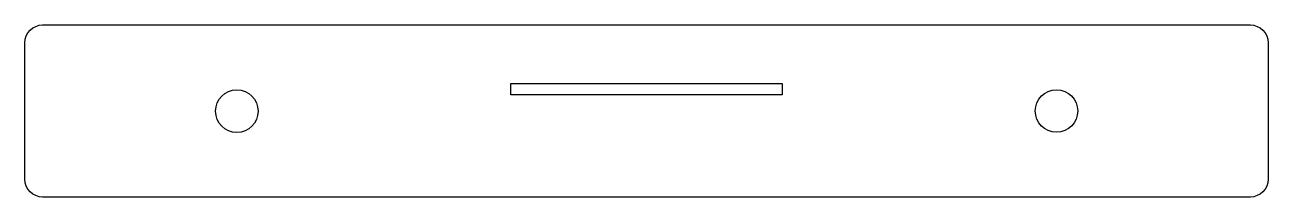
# Model space of a CAD drawing. Extents: x -52.1 to 41.9, y -132.8 to -119.8.
import ezdxf

# ---------------------------------------------------------------- set-up
doc = ezdxf.new("R2010")
doc.units = 0
doc.layers.add('CAPA_1', color=7, linetype='CONTINUOUS')

msp = doc.modelspace()

# ---------------------------------------------------------------- linework, layer by layer
at = {"layer": 'CAPA_1', "color": 2}
for points in [[(-50.769, -119.8341), (40.5509, -119.8341), (40.8199, -119.8614), (41.0708, -119.9397), (41.2981, -120.0636), (41.4965, -120.2274), (41.6603, -120.4258), (41.7842, -120.6531), (41.8625, -120.904), (41.8898, -121.173), (41.8898, -131.4722), (41.8625, -131.7412), (41.7842, -131.9921), (41.6603, -132.2194), (41.4965, -132.4178), (41.2981, -132.5816), (41.0708, -132.7055), (40.8199, -132.7838), (40.5509, -132.8111), (-50.769, -132.8111), (-51.038, -132.7838), (-51.2889, -132.7055), (-51.5162, -132.5816), (-51.7146, -132.4178), (-51.8784, -132.2194), (-52.0023, -131.9921), (-52.0806, -131.7412), (-52.1079, -131.4722), (-52.1079, -121.173), (-52.0806, -120.904), (-52.0023, -120.6531), (-51.8784, -120.4258), (-51.7146, -120.2274), (-51.5162, -120.0636), (-51.2889, -119.9397), (-51.038, -119.8614), (-50.769, -119.8341)], [(-36.0822, -127.9422), (-36.4058, -127.9096), (-36.7071, -127.816), (-36.9799, -127.668), (-37.2175, -127.472), (-37.4135, -127.2344), (-37.5615, -126.9616), (-37.6551, -126.6603), (-37.6877, -126.3367), (-37.6551, -126.0131), (-37.5615, -125.7118), (-37.4135, -125.439), (-37.2175, -125.2014), (-36.9799, -125.0054), (-36.7071, -124.8574), (-36.4058, -124.7638), (-36.0822, -124.7312), (-35.7586, -124.7638), (-35.4573, -124.8574), (-35.1845, -125.0054), (-34.9469, -125.2014), (-34.7509, -125.439), (-34.6029, -125.7118), (-34.5093, -126.0131), (-34.4767, -126.3367), (-34.5093, -126.6603), (-34.6029, -126.9616), (-34.7509, -127.2344), (-34.9469, -127.472), (-35.1845, -127.668), (-35.4573, -127.816), (-35.7586, -127.9096), (-36.0822, -127.9422)], [(-15.369, -124.2586), (5.151, -124.2586), (5.151, -125.1086), (-15.369, -125.1086), (-15.369, -124.2586)], [(25.8896, -127.9281), (25.566, -127.8955), (25.2647, -127.8019), (24.9919, -127.6539), (24.7543, -127.4579), (24.5583, -127.2203), (24.4103, -126.9475), (24.3167, -126.6462), (24.2841, -126.3226), (24.3167, -125.999), (24.4103, -125.6977), (24.5583, -125.4249), (24.7543, -125.1873), (24.9919, -124.9913), (25.2647, -124.8433), (25.566, -124.7497), (25.8896, -124.7171), (26.2132, -124.7497), (26.5145, -124.8433), (26.7873, -124.9913), (27.0249, -125.1873), (27.2209, -125.4249), (27.3689, -125.6977), (27.4625, -125.999), (27.4951, -126.3226), (27.4625, -126.6462), (27.3689, -126.9475), (27.2209, -127.2203), (27.0249, -127.4579), (26.7873, -127.6539), (26.5145, -127.8019), (26.2132, -127.8955), (25.8896, -127.9281)]]:
    msp.add_lwpolyline(points, close=True, dxfattribs=at)

doc.saveas('drawing.dxf')
